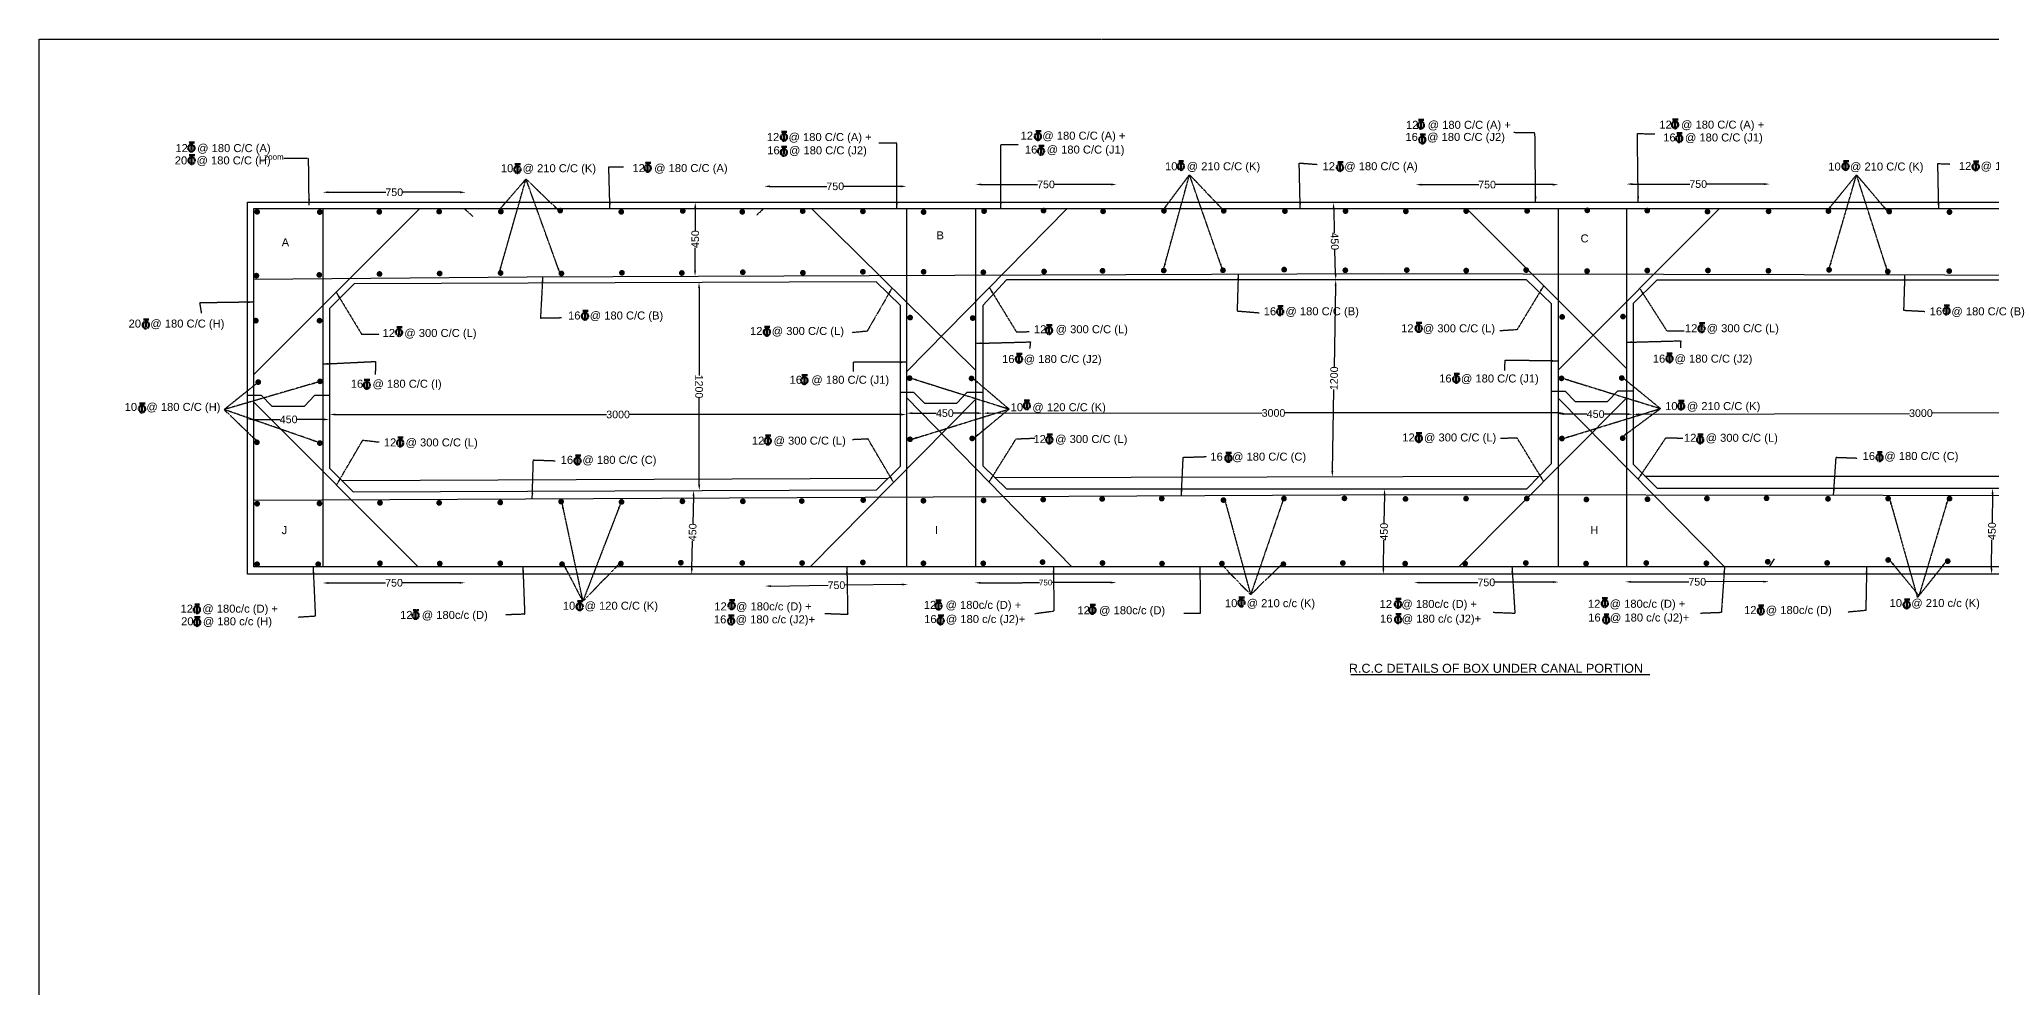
# Model space of a CAD drawing. Header units: millimetres. Extents: x -494 to 19383, y 2602 to 13183.
# Drawn here: x -494 to 9756, y 8204 to 13183 of the extents above; entities that cross this region are included whole.
import ezdxf

# ---------------------------------------------------------------- set-up
doc = ezdxf.new("R2010")
doc.units = ezdxf.units.MM
doc.header["$MEASUREMENT"] = 0
doc.linetypes.add('PHANTOM', pattern=[2.5, 1.25, -0.25, 0.25, -0.25, 0.25, -0.25])
for name, color, linetype in [('DIM', 7, 'Continuous'), ('DWG', 7, 'Continuous'), ('TXT', 7, 'Continuous'), ('TXT @ 1', 7, 'Continuous')]:
    doc.layers.add(name, color=color, linetype=linetype)
doc.styles.add('Notes', font='arial.ttf', dxfattribs={"height": 0.1})
doc.styles.get("Standard").update_dxf_attribs({"font": 'arial.ttf'})
doc.dimstyles.new('Civil', dxfattribs={"dimtxt": 40, "dimasz": 30, "dimexe": 0.1, "dimexo": 0.0625, "dimgap": 0.09, "dimtad": 0, "dimdec": 0, "dimzin": 12, "dimdsep": 46, "dimtxsty": 'Standard', "dimcen": 0.1, "dimse1": 1, "dimse2": 1, "dimadec": 0, "dimazin": 2, "dimtfac": 1, "dimtdec": 0, "dimtofl": 0, "dimtmove": 0, "dimatfit": 3, "dimfxl": 1, "dimfrac": 1, "dimtolj": 1, "dimtzin": 0, "dimarcsym": 0})
doc.dimstyles.get("Standard").update_dxf_attribs({"dimtxt": 30, "dimasz": 30, "dimexe": 0.18, "dimexo": 0.0625, "dimgap": 0.09, "dimtad": 0, "dimdec": 0, "dimzin": 0, "dimdsep": 46, "dimtxsty": 'Standard', "dimcen": 0.09, "dimse1": 1, "dimse2": 1, "dimadec": 0, "dimazin": 0, "dimtfac": 1, "dimtdec": 0, "dimtofl": 0, "dimtmove": 0, "dimatfit": 3, "dimfxl": 1, "dimtolj": 1, "dimtzin": 0, "dimarcsym": 0})

# ---------------------------------------------------------------- blocks, each defined once
blk = doc.blocks.new('*D4')
at = {"layer": 'Defpoints', "color": 0, "transparency": 16777216}
for p in [(994, 12383), (1746, 12383), (1746, 12379)]:
    blk.add_point(p, dxfattribs=at)
at = {"layer": 'DIM', "color": 0, "lineweight": -2, "transparency": 16777216}
for p, q in [((1024, 12379), (1326, 12379)), ((1716, 12379), (1414, 12379))]:
    blk.add_line(p, q, dxfattribs=at)
at = {"layer": 'DIM', "color": 0, "transparency": 16777216}
for points in [[(1024, 12384), (1024, 12374), (994, 12379)], [(1716, 12384), (1716, 12374), (1746, 12379)]]:
    blk.add_solid(points, dxfattribs=at)
at = {"layer": 'DIM', "color": 0, "transparency": 16777216, "insert": (1370, 12379), "char_height": 40, "attachment_point": 5}
blk.add_mtext('\\A1;750', dxfattribs=at)
blk = doc.blocks.new('*D5')
at = {"layer": 'Defpoints', "color": 0, "transparency": 16777216}
for p in [(3312, 12409), (4059, 12410), (4059, 12409)]:
    blk.add_point(p, dxfattribs=at)
at = {"layer": 'DIM', "color": 0, "lineweight": -2, "transparency": 16777216}
for p, q in [((3342, 12410), (3641, 12410)), ((4029, 12410), (3729, 12410))]:
    blk.add_line(p, q, dxfattribs=at)
at = {"layer": 'DIM', "color": 0, "transparency": 16777216}
for points in [[(3342, 12415), (3342, 12405), (3312, 12410)], [(4029, 12415), (4029, 12405), (4059, 12410)]]:
    blk.add_solid(points, dxfattribs=at)
at = {"layer": 'DIM', "color": 0, "transparency": 16777216, "insert": (3685, 12410), "char_height": 40, "attachment_point": 5}
blk.add_mtext('\\A1;750', dxfattribs=at)
blk = doc.blocks.new('*D6')
at = {"layer": 'Defpoints', "color": 0, "transparency": 16777216}
for p in [(4421, 12417), (5162, 12420), (5162, 12417)]:
    blk.add_point(p, dxfattribs=at)
at = {"layer": 'DIM', "color": 0, "lineweight": -2, "transparency": 16777216}
for p, q in [((4451, 12420), (4747, 12420)), ((5132, 12420), (4835, 12420))]:
    blk.add_line(p, q, dxfattribs=at)
at = {"layer": 'DIM', "color": 0, "transparency": 16777216}
for points in [[(4451, 12425), (4451, 12415), (4421, 12420)], [(5132, 12425), (5132, 12415), (5162, 12420)]]:
    blk.add_solid(points, dxfattribs=at)
at = {"layer": 'DIM', "color": 0, "transparency": 16777216, "insert": (4791, 12420), "char_height": 40, "attachment_point": 5}
blk.add_mtext('\\A1;750', dxfattribs=at)
blk = doc.blocks.new('*D7')
at = {"layer": 'Defpoints', "color": 0, "transparency": 16777216}
for p in [(6731, 12424), (7481, 12424), (7481, 12419)]:
    blk.add_point(p, dxfattribs=at)
at = {"layer": 'DIM', "color": 0, "lineweight": -2, "transparency": 16777216}
for p, q in [((6761, 12419), (7062, 12419)), ((7451, 12419), (7150, 12419))]:
    blk.add_line(p, q, dxfattribs=at)
at = {"layer": 'DIM', "color": 0, "transparency": 16777216}
for points in [[(6761, 12424), (6761, 12414), (6731, 12419)], [(7451, 12424), (7451, 12414), (7481, 12419)]]:
    blk.add_solid(points, dxfattribs=at)
at = {"layer": 'DIM', "color": 0, "transparency": 16777216, "insert": (7106, 12419), "char_height": 40, "attachment_point": 5}
blk.add_mtext('\\A1;750', dxfattribs=at)
blk = doc.blocks.new('*D8')
at = {"layer": 'Defpoints', "color": 0, "transparency": 16777216}
for p in [(7838, 12415), (8590, 12422), (8590, 12415)]:
    blk.add_point(p, dxfattribs=at)
at = {"layer": 'DIM', "color": 0, "lineweight": -2, "transparency": 16777216}
for p, q in [((7868, 12422), (8170, 12422)), ((8560, 12422), (8258, 12422))]:
    blk.add_line(p, q, dxfattribs=at)
at = {"layer": 'DIM', "color": 0, "transparency": 16777216}
for points in [[(7868, 12427), (7868, 12417), (7838, 12422)], [(8560, 12427), (8560, 12417), (8590, 12422)]]:
    blk.add_solid(points, dxfattribs=at)
at = {"layer": 'DIM', "color": 0, "transparency": 16777216, "insert": (8214, 12422), "char_height": 40, "attachment_point": 5}
blk.add_mtext('\\A1;750', dxfattribs=at)
blk = doc.blocks.new('*D19')
at = {"layer": 'Defpoints', "color": 0, "transparency": 16777216}
for p in [(9759, 10826), (9779, 10826), (9774, 10375)]:
    blk.add_point(p, dxfattribs=at)
at = {"layer": 'DIM', "color": 0, "lineweight": -2, "transparency": 16777216}
for p, q in [((9759, 10796), (9757, 10646)), ((9754, 10405), (9756, 10556))]:
    blk.add_line(p, q, dxfattribs=at)
at = {"layer": 'DIM', "color": 0, "transparency": 16777216}
for points in [[(9754, 10796), (9764, 10796), (9759, 10826)], [(9749, 10405), (9759, 10405), (9754, 10375)]]:
    blk.add_solid(points, dxfattribs=at)
at = {"layer": 'DIM', "color": 0, "transparency": 16777216, "insert": (9756, 10601), "char_height": 40, "attachment_point": 5, "rotation": 89.364}
blk.add_mtext('\\A1;450', dxfattribs=at)
blk = doc.blocks.new('*D20')
at = {"layer": 'Defpoints', "color": 0, "transparency": 16777216}
for p in [(2936, 12327), (2935, 11938), (2949, 11938)]:
    blk.add_point(p, dxfattribs=at)
at = {"layer": 'DIM', "color": 0, "lineweight": -2, "transparency": 16777216}
for p, q in [((2950, 12297), (2950, 12178)), ((2949, 11968), (2949, 12088))]:
    blk.add_line(p, q, dxfattribs=at)
at = {"layer": 'DIM', "color": 0, "transparency": 16777216}
for points in [[(2945, 12297), (2955, 12297), (2950, 12327)], [(2944, 11968), (2954, 11968), (2949, 11938)]]:
    blk.add_solid(points, dxfattribs=at)
at = {"layer": 'DIM', "color": 0, "transparency": 16777216, "insert": (2950, 12133), "char_height": 40, "attachment_point": 5, "rotation": 89.8154}
blk.add_mtext('\\A1;450', dxfattribs=at)
blk = doc.blocks.new('*D21')
at = {"layer": 'Defpoints', "color": 0, "transparency": 16777216}
for p in [(6329, 12327), (6312, 11919), (6342, 11920)]:
    blk.add_point(p, dxfattribs=at)
at = {"layer": 'DIM', "color": 0, "lineweight": -2, "transparency": 16777216}
for p, q in [((6301, 12296), (6304, 12167)), ((6311, 11949), (6307, 12077))]:
    blk.add_line(p, q, dxfattribs=at)
at = {"layer": 'DIM', "color": 0, "transparency": 16777216}
for points in [[(6305, 12296), (6296, 12296), (6300, 12326)], [(6316, 11949), (6306, 11949), (6312, 11919)]]:
    blk.add_solid(points, dxfattribs=at)
at = {"layer": 'DIM', "color": 0, "transparency": 16777216, "insert": (6306, 12122), "char_height": 40, "attachment_point": 5, "rotation": 271.7422}
blk.add_mtext('\\A1;450', dxfattribs=at)
blk = doc.blocks.new('*D23')
at = {"layer": 'Defpoints', "color": 0, "transparency": 16777216}
for p in [(7872, 11209), (10894, 11225), (10894, 11220)]:
    blk.add_point(p, dxfattribs=at)
at = {"layer": 'DIM', "color": 0, "lineweight": -2, "transparency": 16777216}
for p, q in [((7902, 11214), (9323, 11219)), ((10864, 11225), (9443, 11220))]:
    blk.add_line(p, q, dxfattribs=at)
at = {"layer": 'DIM', "color": 0, "transparency": 16777216}
for points in [[(7902, 11219), (7902, 11209), (7872, 11214)], [(10864, 11230), (10864, 11220), (10894, 11225)]]:
    blk.add_solid(points, dxfattribs=at)
at = {"layer": 'DIM', "color": 0, "transparency": 16777216, "insert": (9383, 11220), "char_height": 40, "attachment_point": 5, "rotation": 0.1953}
blk.add_mtext('\\A1;3000', dxfattribs=at)
blk = doc.blocks.new('*D24')
at = {"layer": 'Defpoints', "color": 0, "transparency": 16777216}
for p in [(7479, 11216), (7872, 11214), (7872, 11214)]:
    blk.add_point(p, dxfattribs=at)
at = {"layer": 'DIM', "color": 0, "lineweight": -2, "transparency": 16777216}
for p, q in [((7509, 11216), (7631, 11216)), ((7842, 11215), (7721, 11215))]:
    blk.add_line(p, q, dxfattribs=at)
at = {"layer": 'DIM', "color": 0, "transparency": 16777216}
for points in [[(7509, 11221), (7509, 11211), (7479, 11216)], [(7842, 11220), (7842, 11210), (7872, 11214)]]:
    blk.add_solid(points, dxfattribs=at)
at = {"layer": 'DIM', "color": 0, "transparency": 16777216, "insert": (7676, 11215), "char_height": 40, "attachment_point": 5, "rotation": 359.6973}
blk.add_mtext('\\A1;450', dxfattribs=at)
blk = doc.blocks.new('*D25')
at = {"layer": 'Defpoints', "color": 0, "transparency": 16777216}
for p in [(4460, 11220), (7509, 11221), (7509, 11221)]:
    blk.add_point(p, dxfattribs=at)
at = {"layer": 'DIM', "color": 0, "lineweight": -2, "transparency": 16777216}
for p, q in [((4490, 11220), (5925, 11221)), ((7479, 11221), (6044, 11221))]:
    blk.add_line(p, q, dxfattribs=at)
at = {"layer": 'DIM', "color": 0, "transparency": 16777216}
for points in [[(4490, 11225), (4490, 11215), (4460, 11220)], [(7479, 11226), (7479, 11216), (7509, 11221)]]:
    blk.add_solid(points, dxfattribs=at)
at = {"layer": 'DIM', "color": 0, "transparency": 16777216, "insert": (5985, 11221), "char_height": 40, "attachment_point": 5, "rotation": 0.02}
blk.add_mtext('\\A1;3000', dxfattribs=at)
blk = doc.blocks.new('*D26')
at = {"layer": 'Defpoints', "color": 0, "transparency": 16777216}
for p in [(4059, 11213), (4460, 11220), (4460, 11213)]:
    blk.add_point(p, dxfattribs=at)
at = {"layer": 'DIM', "color": 0, "lineweight": -2, "transparency": 16777216}
for p, q in [((4089, 11220), (4215, 11220)), ((4430, 11220), (4305, 11220))]:
    blk.add_line(p, q, dxfattribs=at)
at = {"layer": 'DIM', "color": 0, "transparency": 16777216}
for points in [[(4089, 11225), (4089, 11215), (4059, 11220)], [(4430, 11225), (4430, 11215), (4460, 11220)]]:
    blk.add_solid(points, dxfattribs=at)
at = {"layer": 'DIM', "color": 0, "transparency": 16777216, "insert": (4260, 11220), "char_height": 40, "attachment_point": 5}
blk.add_mtext('\\A1;450', dxfattribs=at)
blk = doc.blocks.new('*D27')
at = {"layer": 'Defpoints', "color": 0, "transparency": 16777216}
for p in [(1031, 11188), (4059, 11213), (4059, 11188)]:
    blk.add_point(p, dxfattribs=at)
at = {"layer": 'DIM', "color": 0, "lineweight": -2, "transparency": 16777216}
for p, q in [((1061, 11213), (2485, 11213)), ((4029, 11213), (2605, 11213))]:
    blk.add_line(p, q, dxfattribs=at)
at = {"layer": 'DIM', "color": 0, "transparency": 16777216}
for points in [[(1061, 11218), (1061, 11208), (1031, 11213)], [(4029, 11218), (4029, 11208), (4059, 11213)]]:
    blk.add_solid(points, dxfattribs=at)
at = {"layer": 'DIM', "color": 0, "transparency": 16777216, "insert": (2545, 11213), "char_height": 40, "attachment_point": 5}
blk.add_mtext('\\A1;3000', dxfattribs=at)
blk = doc.blocks.new('*D28')
at = {"layer": 'Defpoints', "color": 0, "transparency": 16777216}
for p in [(601, 11212), (1031, 11213), (1031, 11187)]:
    blk.add_point(p, dxfattribs=at)
at = {"layer": 'DIM', "color": 0, "lineweight": -2, "transparency": 16777216}
for p, q in [((631, 11187), (771, 11187)), ((1001, 11187), (861, 11187))]:
    blk.add_line(p, q, dxfattribs=at)
at = {"layer": 'DIM', "color": 0, "transparency": 16777216}
for points in [[(631, 11192), (631, 11182), (601, 11187)], [(1001, 11192), (1001, 11182), (1031, 11187)]]:
    blk.add_solid(points, dxfattribs=at)
at = {"layer": 'DIM', "color": 0, "transparency": 16777216, "insert": (816, 11187), "char_height": 40, "attachment_point": 5, "rotation": 0.101}
blk.add_mtext('\\A1;450', dxfattribs=at)
blk = doc.blocks.new('*D29')
at = {"layer": 'Defpoints', "color": 0, "transparency": 16777216}
for p in [(2941, 10815), (2954, 10815), (2944, 10375)]:
    blk.add_point(p, dxfattribs=at)
at = {"layer": 'DIM', "color": 0, "lineweight": -2, "transparency": 16777216}
for p, q in [((2941, 10785), (2937, 10640)), ((2932, 10405), (2935, 10550))]:
    blk.add_line(p, q, dxfattribs=at)
at = {"layer": 'DIM', "color": 0, "transparency": 16777216}
for points in [[(2936, 10785), (2946, 10785), (2941, 10815)], [(2927, 10405), (2937, 10405), (2931, 10375)]]:
    blk.add_solid(points, dxfattribs=at)
at = {"layer": 'DIM', "color": 0, "transparency": 16777216, "insert": (2936, 10595), "char_height": 40, "attachment_point": 5, "rotation": 88.7377}
blk.add_mtext('\\A1;450', dxfattribs=at)
blk = doc.blocks.new('*D30')
at = {"layer": 'Defpoints', "color": 0, "transparency": 16777216}
for p in [(2941, 11906), (2970, 11906), (2941, 10815)]:
    blk.add_point(p, dxfattribs=at)
at = {"layer": 'DIM', "color": 0, "lineweight": -2, "transparency": 16777216}
for p, q in [((2970, 11876), (2970, 11418)), ((2971, 10845), (2970, 11302))]:
    blk.add_line(p, q, dxfattribs=at)
at = {"layer": 'DIM', "color": 0, "transparency": 16777216}
for points in [[(2975, 11876), (2965, 11876), (2970, 11906)], [(2976, 10845), (2966, 10845), (2971, 10815)]]:
    blk.add_solid(points, dxfattribs=at)
at = {"layer": 'DIM', "color": 0, "transparency": 16777216, "insert": (2970, 11360), "char_height": 40, "attachment_point": 5, "rotation": 270.0279}
blk.add_mtext('\\A1;1200', dxfattribs=at)
blk = doc.blocks.new('*D31')
at = {"layer": 'Defpoints', "color": 0, "transparency": 16777216}
for p in [(6312, 11919), (6312, 11919), (6294, 10886)]:
    blk.add_point(p, dxfattribs=at)
at = {"layer": 'DIM', "color": 0, "lineweight": -2, "transparency": 16777216}
for p, q in [((6311, 11889), (6304, 11460)), ((6294, 10916), (6302, 11345))]:
    blk.add_line(p, q, dxfattribs=at)
at = {"layer": 'DIM', "color": 0, "transparency": 16777216}
for points in [[(6306, 11889), (6316, 11889), (6312, 11919)], [(6289, 10916), (6299, 10916), (6294, 10886)]]:
    blk.add_solid(points, dxfattribs=at)
at = {"layer": 'DIM', "color": 0, "transparency": 16777216, "insert": (6303, 11403), "char_height": 40, "attachment_point": 5, "rotation": 88.9764}
blk.add_mtext('\\A1;1200', dxfattribs=at)
blk = doc.blocks.new('*D32')
at = {"layer": 'Defpoints', "color": 0, "transparency": 16777216}
for p in [(6535, 10823), (6568, 10822), (6528, 10375)]:
    blk.add_point(p, dxfattribs=at)
at = {"layer": 'DIM', "color": 0, "lineweight": -2, "transparency": 16777216}
for p, q in [((6568, 10792), (6565, 10643)), ((6562, 10404), (6564, 10553))]:
    blk.add_line(p, q, dxfattribs=at)
at = {"layer": 'DIM', "color": 0, "transparency": 16777216}
for points in [[(6563, 10792), (6573, 10792), (6568, 10822)], [(6557, 10404), (6567, 10404), (6561, 10374)]]:
    blk.add_solid(points, dxfattribs=at)
at = {"layer": 'DIM', "color": 0, "transparency": 16777216, "insert": (6565, 10598), "char_height": 40, "attachment_point": 5, "rotation": 89.0924}
blk.add_mtext('\\A1;450', dxfattribs=at)
blk = doc.blocks.new('*D36')
at = {"layer": 'Defpoints', "color": 0, "transparency": 16777216}
for p in [(7832, 10325), (8586, 10336), (8586, 10327)]:
    blk.add_point(p, dxfattribs=at)
at = {"layer": 'DIM', "color": 0, "lineweight": -2, "transparency": 16777216}
for p, q in [((7862, 10335), (8165, 10335)), ((8556, 10336), (8253, 10335))]:
    blk.add_line(p, q, dxfattribs=at)
at = {"layer": 'DIM', "color": 0, "transparency": 16777216}
for points in [[(7862, 10340), (7862, 10330), (7832, 10335)], [(8556, 10341), (8556, 10331), (8586, 10336)]]:
    blk.add_solid(points, dxfattribs=at)
at = {"layer": 'DIM', "color": 0, "transparency": 16777216, "insert": (8209, 10335), "char_height": 40, "attachment_point": 5, "rotation": 0.0879}
blk.add_mtext('\\A1;750', dxfattribs=at)
blk = doc.blocks.new('*D37')
at = {"layer": 'Defpoints', "color": 0, "transparency": 16777216}
for p in [(6723, 10326), (7482, 10334), (7482, 10328)]:
    blk.add_point(p, dxfattribs=at)
at = {"layer": 'DIM', "color": 0, "lineweight": -2, "transparency": 16777216}
for p, q in [((6753, 10331), (7058, 10332)), ((7452, 10334), (7146, 10333))]:
    blk.add_line(p, q, dxfattribs=at)
at = {"layer": 'DIM', "color": 0, "transparency": 16777216}
for points in [[(6753, 10336), (6753, 10326), (6723, 10331)], [(7452, 10339), (7452, 10329), (7482, 10334)]]:
    blk.add_solid(points, dxfattribs=at)
at = {"layer": 'DIM', "color": 0, "transparency": 16777216, "insert": (7102, 10332), "char_height": 40, "attachment_point": 5, "rotation": 0.1739}
blk.add_mtext('\\A1;750', dxfattribs=at)
blk = doc.blocks.new('*D38')
at = {"layer": 'Defpoints', "color": 0, "transparency": 16777216}
for p in [(3316, 10309), (4065, 10321), (4065, 10318)]:
    blk.add_point(p, dxfattribs=at)
at = {"layer": 'DIM', "color": 0, "lineweight": -2, "transparency": 16777216}
for p, q in [((3346, 10313), (3647, 10317)), ((4035, 10321), (3735, 10318))]:
    blk.add_line(p, q, dxfattribs=at)
at = {"layer": 'DIM', "color": 0, "transparency": 16777216}
for points in [[(3346, 10318), (3346, 10308), (3316, 10313)], [(4035, 10326), (4036, 10316), (4065, 10321)]]:
    blk.add_solid(points, dxfattribs=at)
at = {"layer": 'DIM', "color": 0, "transparency": 16777216, "insert": (3691, 10317), "char_height": 40, "attachment_point": 5, "rotation": 0.6269}
blk.add_mtext('\\A1;750', dxfattribs=at)
blk = doc.blocks.new('*D39')
at = {"layer": 'Defpoints', "color": 0, "transparency": 16777216}
for p in [(995, 10326), (1743, 10330), (1743, 10327)]:
    blk.add_point(p, dxfattribs=at)
at = {"layer": 'DIM', "color": 0, "lineweight": -2, "transparency": 16777216}
for p, q in [((1025, 10329), (1325, 10330)), ((1713, 10330), (1413, 10330))]:
    blk.add_line(p, q, dxfattribs=at)
at = {"layer": 'DIM', "color": 0, "transparency": 16777216}
for points in [[(1025, 10334), (1025, 10324), (995, 10329)], [(1713, 10335), (1713, 10325), (1743, 10330)]]:
    blk.add_solid(points, dxfattribs=at)
at = {"layer": 'DIM', "color": 0, "transparency": 16777216, "insert": (1369, 10330), "char_height": 40, "attachment_point": 5, "rotation": 0.0897}
blk.add_mtext('\\A1;750', dxfattribs=at)
blk = doc.blocks.new('*D96')
at = {"layer": 'Defpoints', "color": 0, "linetype": 'PHANTOM', "transparency": 16777216}
for p in [(4418, 10323), (5161, 10332), (5161, 10325)]:
    blk.add_point(p, dxfattribs=at)
at = {"layer": 'TXT', "color": 0, "linetype": 'PHANTOM', "lineweight": -2, "transparency": 16777216}
for p, q in [((4448, 10330), (4756, 10331)), ((5131, 10331), (4822, 10331))]:
    blk.add_line(p, q, dxfattribs=at)
at = {"layer": 'TXT', "color": 0, "linetype": 'PHANTOM', "transparency": 16777216}
for points in [[(4448, 10335), (4448, 10325), (4418, 10330)], [(5131, 10336), (5131, 10326), (5161, 10332)]]:
    blk.add_solid(points, dxfattribs=at)
at = {"layer": 'TXT', "color": 0, "linetype": 'PHANTOM', "transparency": 16777216, "insert": (4789, 10331), "char_height": 30, "attachment_point": 5, "rotation": 0.1058}
blk.add_mtext('\\A1;750', dxfattribs=at)

msp = doc.modelspace()

# ---------------------------------------------------------------- linework, layer by layer
at = {"layer": 'DIM'}
msp.add_lwpolyline([(8588.4, 10413.3), (8615, 10456.2)], dxfattribs=at)
at = {"layer": 'DWG'}
for points in [[(600.8, 12327), (14706.5, 12327), (14706.5, 10374.7), (600.8, 10374.7)], [(633.3, 12293.9), (14672.2, 12293.9), (14672.2, 10413.3), (633.3, 10413.3)]]:
    msp.add_lwpolyline(points, close=True, dxfattribs=at)
for points in [[(1504.4, 12293.9), (633.3, 11423.5)], [(995, 12293.9), (995, 10413.3)], [(3560.4, 12293.9), (4421, 11445.2)], [(4059.1, 12293.9), (4059.1, 10413.3)], [(4059.1, 11436.7), (4902.4, 12293.9)], [(4421, 12293.9), (4421, 10413.3)], [(6997.6, 12293.9), (7837.4, 11454.6)], [(7479, 12293.9), (7479, 10413.3)], [(7479, 11446.5), (8325.2, 12293.9)], [(7837.4, 12293.9), (7837.4, 10413.3)], [(633.3, 11923.5), (2067.7, 11934.9), (6556.7, 11952.9), (14672.2, 11933.3)], [(1159.5, 11897.8), (1030.7, 11769.1), (1030.7, 10931.4), (1155.4, 10806.9), (3901.8, 10818.6), (4027.6, 10942.5), (4027.6, 11784.2), (3900.1, 11909.8), (1159.5, 11897.8)], [(4460.1, 11785.8), (4460.1, 10944.5), (4584.4, 10822.8), (7315.5, 10822.8), (7444, 10955.2), (7444, 11794.1), (7312.9, 11919.7), (4584.3, 11919.7), (4460.1, 11785.8)], [(7872.3, 11796.1), (7872.3, 10953), (7998, 10826), (10733.4, 10826), (10863.7, 10951), (10863.7, 11790.4), (10734.9, 11918.1), (7996.8, 11918.1), (7872.3, 11796.1)], [(600.8, 11313.9), (671.4, 11313.9), (727.3, 11256.5), (899.1, 11256.5), (954.2, 11313.9), (1030.7, 11313.9)], [(633.3, 11277.9), (1496.2, 10413.3)], [(4421, 11291.5), (3552.9, 10413.3)], [(4027.6, 11329.4), (4095.1, 11329.4), (4152.6, 11272), (4323.2, 11272), (4376.4, 11331.1), (4460.1, 11331.1)], [(4059.1, 11301.5), (4927.3, 10413.3)], [(7837.4, 11298.7), (6958.5, 10413.3)], [(7444, 11334.7), (7516.1, 11334.7), (7568.7, 11281.4), (7738.7, 11281.4), (7792.1, 11337.2), (7872.3, 11337.2)], [(7479, 11298.7), (8352.3, 10413.3)], [(1096.1, 10866.1), (3963.4, 10879.3)], [(4524.2, 10881.8), (7380, 10889.2)], [(7934.4, 10890.3), (10799.2, 10889.2)], [(633.3, 10763.2), (6694.1, 10793.2), (12920.3, 10784.2), (14672.2, 10773.3)]]:
    msp.add_lwpolyline(points, dxfattribs=at)
at = {"layer": 'DWG', "const_width": 15}
for points in [[(643.1, 12276.5, 1), (658.1, 12276.5, 1)], [(971.9, 12275.2, 1), (986.9, 12275.2, 1)], [(1284.2, 12276.5, 1), (1299.2, 12276.5, 1)], [(1598.4, 12277.7, 1), (1613.4, 12277.7, 1)], [(1922.3, 12277.7, 1), (1937.3, 12277.7, 1)], [(2234, 12282.9, 1), (2249, 12282.9, 1)], [(2554, 12276.5, 1), (2569, 12276.5, 1)], [(2877.1, 12281.6, 1), (2892.1, 12281.6, 1)], [(3189.4, 12276.4, 1), (3204.4, 12276.4, 1)], [(3506.4, 12280.3, 1), (3521.4, 12280.3, 1)], [(3822.5, 12279, 1), (3837.5, 12279, 1)], [(4141.2, 12275.2, 1), (4156.2, 12275.2, 1)], [(4458.4, 12280.2, 1), (4473.4, 12280.2, 1)], [(4770.7, 12282.8, 1), (4785.7, 12282.8, 1)], [(5083, 12279, 1), (5098, 12279, 1)], [(5402.6, 12281.6, 1), (5417.6, 12281.6, 1)], [(5716.2, 12281.6, 1), (5731.2, 12281.6, 1)], [(6037.5, 12280.3, 1), (6052.5, 12280.3, 1)], [(6355.7, 12280.3, 1), (6370.7, 12280.3, 1)], [(6671.9, 12279, 1), (6686.9, 12279, 1)], [(6988.9, 12280.3, 1), (7003.9, 12280.3, 1)], [(7308.9, 12281.6, 1), (7323.9, 12281.6, 1)], [(7624.5, 12284.2, 1), (7639.5, 12284.2, 1)], [(7939.3, 12282.9, 1), (7954.3, 12282.9, 1)], [(8255.5, 12277.8, 1), (8270.5, 12277.8, 1)], [(8576.3, 12279.1, 1), (8591.3, 12279.1, 1)], [(8889.9, 12280.4, 1), (8904.9, 12280.4, 1)], [(9209.4, 12277.8, 1), (9224.4, 12277.8, 1)], [(9525.5, 12275.2, 1), (9540.5, 12275.2, 1)], [(639.1, 11941.5, 1), (654.1, 11941.5, 1)], [(969.3, 11945.3, 1), (984.3, 11945.3, 1)], [(1285.5, 11950.4, 1), (1300.5, 11950.4, 1)], [(1601, 11953, 1), (1616, 11953, 1)], [(1921, 11955.5, 1), (1936, 11955.5, 1)], [(2240.4, 11953, 1), (2255.4, 11953, 1)], [(2557.8, 11956.8, 1), (2572.8, 11956.8, 1)], [(2872, 11955.5, 1), (2887, 11955.5, 1)], [(3192, 11959.4, 1), (3207, 11959.4, 1)], [(3507.6, 11956.8, 1), (3522.6, 11956.8, 1)], [(3822.5, 11961.9, 1), (3837.5, 11961.9, 1)], [(4141.2, 11961.9, 1), (4156.2, 11961.9, 1)], [(4454.6, 11959.3, 1), (4469.6, 11959.3, 1)], [(4773.3, 11963.2, 1), (4788.3, 11963.2, 1)], [(5080.5, 11967, 1), (5095.5, 11967, 1)], [(5401.3, 11968.3, 1), (5416.3, 11968.3, 1)], [(5712.4, 11969.6, 1), (5727.4, 11969.6, 1)], [(6033.6, 11973.4, 1), (6048.6, 11973.4, 1)], [(6354.5, 11969.6, 1), (6369.5, 11969.6, 1)], [(6677, 11970.9, 1), (6692, 11970.9, 1)], [(6988.9, 11968.4, 1), (7003.9, 11968.4, 1)], [(7303.8, 11970.9, 1), (7318.8, 11970.9, 1)], [(7623.2, 11965.8, 1), (7638.2, 11965.8, 1)], [(7939.3, 11968.4, 1), (7954.3, 11968.4, 1)], [(8258, 11968.4, 1), (8273, 11968.4, 1)], [(8575, 11967.1, 1), (8590, 11967.1, 1)], [(8893.7, 11972.2, 1), (8908.7, 11972.2, 1)], [(9201.7, 11963.3, 1), (9216.7, 11963.3, 1)], [(9524.2, 11965.8, 1), (9539.2, 11965.8, 1)], [(636.4, 11705.4, 1), (651.4, 11705.4, 1)], [(970.7, 11705.4, 1), (985.7, 11705.4, 1)], [(4070.3, 11721.5, 1), (4085.3, 11721.5, 1)], [(4398.9, 11719.1, 1), (4413.9, 11719.1, 1)], [(7492.7, 11725, 1), (7507.7, 11725, 1)], [(7812, 11726.6, 1), (7827, 11726.6, 1)], [(648.9, 11383, 1), (663.9, 11383, 1)], [(973.4, 11387.1, 1), (988.4, 11387.1, 1)], [(4067.6, 11403.6, 1), (4082.6, 11403.6, 1)], [(4392.8, 11402.5, 1), (4407.8, 11402.5, 1)], [(7489.4, 11402.7, 1), (7504.4, 11402.7, 1)], [(7805.3, 11404.4, 1), (7820.3, 11404.4, 1)], [(642, 11067.1, 1), (657, 11067.1, 1)], [(972, 11063, 1), (987, 11063, 1)], [(4069.9, 11082.9, 1), (4084.9, 11082.9, 1)], [(4396.3, 11087.6, 1), (4411.3, 11087.6, 1)], [(7491, 11087.1, 1), (7506, 11087.1, 1)], [(7810.3, 11088.8, 1), (7825.3, 11088.8, 1)], [(1287.8, 10749.6, 1), (1302.8, 10749.6, 1)], [(1598.4, 10749.6, 1), (1613.4, 10749.6, 1)], [(1919.2, 10751.2, 1), (1934.2, 10751.2, 1)], [(2238.4, 10755.9, 1), (2253.4, 10755.9, 1)], [(2555.6, 10754.4, 1), (2570.6, 10754.4, 1)], [(2874.9, 10757.5, 1), (2889.9, 10757.5, 1)], [(3192.5, 10757.5, 1), (3207.5, 10757.5, 1)], [(3501.5, 10759.1, 1), (3516.5, 10759.1, 1)], [(3824, 10763.8, 1), (3839, 10763.8, 1)], [(4140, 10760.6, 1), (4155, 10760.6, 1)], [(4455.7, 10762.2, 1), (4470.7, 10762.2, 1)], [(4768.7, 10766.9, 1), (4783.7, 10766.9, 1)], [(5078.4, 10770.1, 1), (5093.4, 10770.1, 1)], [(5390.8, 10771.7, 1), (5405.8, 10771.7, 1)], [(5714.8, 10763.8, 1), (5729.8, 10763.8, 1)], [(6032.5, 10771.7, 1), (6047.5, 10771.7, 1)], [(6349.5, 10773.2, 1), (6364.5, 10773.2, 1)], [(6670.3, 10770.1, 1), (6685.3, 10770.1, 1)], [(6988, 10771.6, 1), (7003, 10771.6, 1)], [(7306.7, 10771.7, 1), (7321.7, 10771.7, 1)], [(7619.6, 10766.9, 1), (7634.6, 10766.9, 1)], [(7940.4, 10768.5, 1), (7955.4, 10768.5, 1)], [(8252.6, 10771.8, 1), (8267.6, 10771.8, 1)], [(8565.5, 10773.4, 1), (8580.5, 10773.4, 1)], [(8887.9, 10770.3, 1), (8902.9, 10770.3, 1)], [(9203.4, 10771.8, 1), (9218.4, 10771.8, 1)], [(9525.8, 10771.8, 1), (9540.8, 10771.8, 1)], [(642.9, 10744.9, 1), (657.9, 10744.9, 1)], [(970.1, 10746.4, 1), (985.1, 10746.4, 1)], [(8571.9, 10440.3, 1), (8586.9, 10440.3, 1)], [(9203.4, 10449.7, 1), (9218.4, 10449.7, 1)], [(9516.3, 10443.4, 1), (9531.3, 10443.4, 1)], [(642.9, 10427.5, 1), (657.9, 10427.5, 1)], [(963.8, 10427.5, 1), (978.8, 10427.5, 1)], [(1287.8, 10432.3, 1), (1302.8, 10432.3, 1)], [(1601.5, 10430.7, 1), (1616.5, 10430.7, 1)], [(1919.2, 10432.3, 1), (1934.2, 10432.3, 1)], [(2243.2, 10427.6, 1), (2258.2, 10427.6, 1)], [(2552.4, 10430.7, 1), (2567.4, 10430.7, 1)], [(2867, 10435.5, 1), (2882, 10435.5, 1)], [(3189.4, 10433.9, 1), (3204.4, 10433.9, 1)], [(3503.1, 10433.8, 1), (3518.1, 10433.8, 1)], [(3822.4, 10437, 1), (3837.4, 10437, 1)], [(4140, 10432.3, 1), (4155, 10432.3, 1)], [(4454.2, 10432.2, 1), (4469.2, 10432.2, 1)], [(4765.5, 10438.6, 1), (4780.5, 10438.6, 1)], [(5080, 10433.8, 1), (5095, 10433.8, 1)], [(5392.4, 10430.7, 1), (5407.4, 10430.7, 1)], [(5706.9, 10430.7, 1), (5721.9, 10430.7, 1)], [(6029.3, 10427.5, 1), (6044.3, 10427.5, 1)], [(6341.6, 10433.8, 1), (6356.6, 10433.8, 1)], [(6668.7, 10430.6, 1), (6683.7, 10430.6, 1)], [(6983.2, 10430.6, 1), (6998.2, 10430.6, 1)], [(7301.9, 10433.8, 1), (7316.9, 10433.8, 1)], [(7618, 10430.7, 1), (7633, 10430.7, 1)], [(7934.1, 10433.8, 1), (7949.1, 10433.8, 1)], [(8249.4, 10432.4, 1), (8264.4, 10432.4, 1)], [(8883.2, 10434, 1), (8898.2, 10434, 1)]]:
    msp.add_lwpolyline(points, format="xyb", close=True, dxfattribs=at)
at = {"layer": 'TXT', "linetype": 'PHANTOM'}
for p, q in [((5729.8, 10763.8), (5864.9, 10267.7)), ((6035.8, 10765.5), (5864.9, 10267.7)), ((5598.7, 10413.3), (5600.8, 10169.6)), ((5706.9, 10430.7), (5864.9, 10267.7)), ((6029.3, 10427.5), (5864.9, 10267.7)), ((5600.8, 10169.6), (5513.5, 10169.6)), ((6388.7, 9849.4), (7960.7, 9849.4))]:
    msp.add_line(p, q, dxfattribs=at)
msp.add_lwpolyline([(19381.6, 2602), (-494.1, 2602), (-494.1, 13182.9), (19381.6, 13182.9)], close=True, dxfattribs=at)
at = {"layer": 'TXT', "linetype": 'PHANTOM', "lineweight": 50}
for points in [[(6758.6, 12719.5), (6758.6, 12759.5), (6745.5, 12759.5)], [(6758.6, 12759.5), (6774.9, 12759.5)], [(8092.8, 12721.4), (8092.8, 12761.5), (8079.7, 12761.5)], [(8092.8, 12761.5), (8109.1, 12761.5)], [(305.4, 12599.4), (305.4, 12639.4), (292.3, 12639.4)], [(305.4, 12639.4), (321.7, 12639.4)], [(3415.3, 12656.2), (3415.3, 12696.2), (3402.2, 12696.2)], [(3415.3, 12576.7), (3415.3, 12616.8), (3402.2, 12616.8)], [(3415.3, 12696.2), (3431.6, 12696.2)], [(3415.3, 12616.8), (3431.6, 12616.8)], [(4748.5, 12659.9), (4748.5, 12699.9), (4735.4, 12699.9)], [(4748.5, 12699.9), (4764.8, 12699.9)], [(4764.8, 12582.2), (4764.8, 12622.3), (4751.7, 12622.3)], [(4764.8, 12622.3), (4781, 12622.3)], [(6765.9, 12641.8), (6765.9, 12681.9), (6752.8, 12681.9)], [(6765.9, 12681.9), (6782.1, 12681.9)], [(8114.5, 12649.2), (8114.5, 12689.2), (8101.4, 12689.2)], [(8114.5, 12689.2), (8130.8, 12689.2)], [(306.9, 12533.5), (306.9, 12573.6), (293.8, 12573.6)], [(306.9, 12573.6), (323.2, 12573.6)], [(2016.6, 12486.4), (2016.6, 12526.4), (2003.5, 12526.4)], [(2016.6, 12526.4), (2032.9, 12526.4)], [(2700, 12493.6), (2700, 12533.7), (2686.9, 12533.7)], [(2700, 12533.7), (2716.2, 12533.7)], [(5498.7, 12502.8), (5498.7, 12542.8), (5485.6, 12542.8)], [(5498.7, 12542.8), (5515, 12542.8)], [(6333.8, 12497.4), (6333.8, 12537.4), (6320.7, 12537.4)], [(6333.8, 12537.4), (6350.1, 12537.4)], [(8987.7, 12502.9), (8987.7, 12543), (8974.6, 12543)], [(8987.7, 12543), (9004, 12543)], [(9670.5, 12501), (9670.5, 12541.1), (9657.4, 12541.1)], [(9670.5, 12541.1), (9686.8, 12541.1)], [(66.6, 11670.7), (66.6, 11710.7), (53.5, 11710.7)], [(66.6, 11710.7), (82.9, 11710.7)], [(2371.4, 11717.6), (2371.4, 11757.7), (2358.3, 11757.7)], [(2371.4, 11757.7), (2387.7, 11757.7)], [(6020.3, 11740.9), (6020.3, 11781), (6007.2, 11781)], [(6020.3, 11781), (6036.6, 11781)], [(6747.3, 11653.3), (6747.3, 11693.3), (6734.2, 11693.3)], [(6747.3, 11693.3), (6763.5, 11693.3)], [(8231.9, 11651.6), (8231.9, 11691.6), (8218.8, 11691.6)], [(8231.9, 11691.6), (8248.2, 11691.6)], [(9517.6, 11744.6), (9517.6, 11784.6), (9504.5, 11784.6)], [(9517.6, 11784.6), (9533.8, 11784.6)], [(1395.2, 11631.6), (1395.2, 11671.7), (1382.1, 11671.7)], [(1395.2, 11671.7), (1411.5, 11671.7)], [(3326.1, 11633.5), (3326.1, 11673.6), (3313, 11673.6)], [(3326.1, 11673.6), (3342.3, 11673.6)], [(4806.5, 11641.9), (4806.5, 11681.9), (4793.4, 11681.9)], [(4806.5, 11681.9), (4822.8, 11681.9)], [(4649.1, 11492), (4649.1, 11532.1), (4636, 11532.1)], [(4649.1, 11532.1), (4665.4, 11532.1)], [(8063.5, 11493.7), (8063.5, 11533.8), (8050.3, 11533.8)], [(8063.5, 11533.8), (8079.7, 11533.8)], [(1226, 11354.9), (1226, 11395), (1212.9, 11395)], [(1226, 11395), (1242.2, 11395)], [(3522.9, 11379.5), (3522.9, 11419.6), (3509.8, 11419.6)], [(3522.9, 11419.6), (3539.2, 11419.6)], [(6944.2, 11386.8), (6944.2, 11426.8), (6931.1, 11426.8)], [(6944.2, 11426.8), (6960.5, 11426.8)], [(4690.3, 11247), (4690.3, 11287), (4677.2, 11287)], [(4690.3, 11287), (4706.6, 11287)], [(8124.5, 11245.6), (8124.5, 11285.6), (8111.4, 11285.6)], [(8124.5, 11285.6), (8140.7, 11285.6)], [(46.1, 11230.3), (46.1, 11270.3), (33, 11270.3)], [(46.1, 11270.3), (62.4, 11270.3)], [(1401.4, 11051.9), (1401.4, 11092), (1388.3, 11092)], [(1401.4, 11092), (1417.6, 11092)], [(3330.2, 11062), (3330.2, 11102.1), (3317.1, 11102.1)], [(3330.2, 11102.1), (3346.4, 11102.1)], [(4808.5, 11068.1), (4808.5, 11108.2), (4795.4, 11108.2)], [(4808.5, 11108.2), (4824.8, 11108.2)], [(6747.3, 11075.6), (6747.3, 11115.6), (6734.2, 11115.6)], [(6747.3, 11115.6), (6763.5, 11115.6)], [(8224.7, 11068.5), (8224.7, 11108.6), (8211.6, 11108.6)], [(8224.7, 11108.6), (8241, 11108.6)], [(2332.4, 10957.7), (2332.4, 10997.8), (2319.3, 10997.8)], [(2332.4, 10997.8), (2348.7, 10997.8)], [(5748.5, 10971.6), (5748.5, 11011.6), (5735.4, 11011.6)], [(5748.5, 11011.6), (5764.8, 11011.6)], [(9165.7, 10975), (9165.7, 11015), (9152.6, 11015)], [(9165.7, 11015), (9182, 11015)], [(5816.7, 10212.7), (5816.7, 10252.7), (5803.6, 10252.7)], [(5816.7, 10252.7), (5833, 10252.7)], [(334.1, 10177), (334.1, 10217), (321, 10217)], [(335.5, 10110.3), (335.5, 10150.4), (322.4, 10150.4)], [(334.1, 10217), (350.3, 10217)], [(335.5, 10150.4), (351.8, 10150.4)], [(1482.1, 10147.2), (1482.1, 10187.2), (1469, 10187.2)], [(1482.1, 10187.2), (1498.4, 10187.2)], [(2343.5, 10192.9), (2343.5, 10232.9), (2330.4, 10232.9)], [(2343.5, 10232.9), (2359.7, 10232.9)], [(3138.1, 10117.6), (3138.1, 10157.7), (3125, 10157.7)], [(3140.9, 10198.4), (3140.9, 10238.5), (3127.8, 10238.5)], [(3138.1, 10157.7), (3154.4, 10157.7)], [(3140.9, 10238.5), (3157.2, 10238.5)], [(4226.7, 10197), (4226.7, 10237), (4213.6, 10237)], [(4238.1, 10119), (4238.1, 10159), (4225, 10159)], [(4226.7, 10237), (4243, 10237)], [(4238.1, 10159), (4254.3, 10159)], [(5034.4, 10174.4), (5034.4, 10214.4), (5021.3, 10214.4)], [(5034.4, 10214.4), (5050.6, 10214.4)], [(6638.2, 10205.6), (6638.2, 10245.6), (6625.1, 10245.6)], [(6639.6, 10124.7), (6639.6, 10164.8), (6626.5, 10164.8)], [(6638.2, 10245.6), (6654.5, 10245.6)], [(6639.6, 10164.8), (6655.9, 10164.8)], [(7724, 10209.8), (7724, 10249.8), (7710.9, 10249.8)], [(7731.1, 10123.3), (7731.1, 10163.3), (7718, 10163.3)], [(7724, 10249.8), (7740.3, 10249.8)], [(7731.1, 10163.3), (7747.4, 10163.3)], [(8543.2, 10170.2), (8543.2, 10210.2), (8530.1, 10210.2)], [(8543.2, 10210.2), (8559.5, 10210.2)], [(9308.5, 10202.8), (9308.5, 10242.8), (9295.4, 10242.8)], [(9308.5, 10242.8), (9324.8, 10242.8)]]:
    msp.add_lwpolyline(points, dxfattribs=at)
at = {"layer": 'TXT', "linetype": 'PHANTOM'}
for points in [[(1737.4, 12293.9), (1782.7, 12252.5)], [(3310.1, 12293.9), (3272.5, 12259.2)]]:
    msp.add_lwpolyline(points, dxfattribs=at)
at = {"layer": 'TXT', "linetype": 'PHANTOM', "lineweight": 50}
for centre in [(6758.6, 12731.4), (8092.8, 12733.3), (305.4, 12611.3), (3415.3, 12668.1), (3415.3, 12588.6), (4748.5, 12671.8), (4764.8, 12594.1), (6765.9, 12653.7), (8114.5, 12661.1), (306.9, 12545.4), (2016.6, 12498.3), (2700, 12505.5), (5498.7, 12514.7), (6333.8, 12509.3), (8987.7, 12514.8), (9670.5, 12512.9), (66.6, 11682.6), (2371.4, 11729.5), (6020.3, 11752.8), (9517.6, 11756.5), (1395.2, 11643.5), (3326.1, 11645.4), (4806.5, 11653.8), (6747.3, 11665.2), (8231.9, 11663.5), (4649.1, 11503.9), (8063.5, 11505.6), (1226, 11366.8), (3522.9, 11391.4), (6944.2, 11398.7), (4690.3, 11258.9), (8124.5, 11257.5), (46.1, 11242.2), (1401.4, 11063.8), (3330.2, 11073.9), (4808.5, 11080), (6747.3, 11087.5), (8224.7, 11080.4), (2332.4, 10969.6), (5748.5, 10983.5), (9165.7, 10986.9), (334.1, 10188.9), (1482.1, 10159.1), (2343.5, 10204.8), (3138.1, 10129.5), (3140.9, 10210.3), (4226.7, 10208.9), (4238.1, 10130.9), (5034.4, 10186.3), (5816.7, 10224.6), (6638.2, 10217.4), (6639.6, 10136.6), (7724, 10221.7), (7731.1, 10135.2), (8543.2, 10182.1), (9308.5, 10214.7), (335.5, 10122.2)]:
    msp.add_ellipse(centre, major_axis=(0, 19), ratio=0.8551904, dxfattribs=at)

# ---------------------------------------------------------------- texts
at = {"layer": 'TXT', "linetype": 'PHANTOM', "insert": (790, 12540.9), "char_height": 30, "attachment_point": 9}
msp.add_mtext("\\A1;'_zoom ", dxfattribs=at)
at = {"layer": 'TXT @ 1', "linetype": 'PHANTOM', "style": 'Notes'}
for s, height, p in [('12   @ 180 C/C (A) +', 42, (6680.4, 12711.9)), ('12   @ 180 C/C (A) +', 42, (8010.1, 12713)), ('12   @ 180 C/C (A)', 42, (221.7, 12589.8)), ('12   @ 180 C/C (A) +', 42, (3325.6, 12647.8)), ('16   @ 180 C/C (J2)', 42, (3328, 12578)), ('12   @ 180 C/C (A) +', 42, (4657.7, 12655.1)), ('16   @ 180 C/C (J1)', 42, (4680.4, 12582.1)), ('16   @ 180 C/C (J2)', 42, (6677.3, 12648.4)), ('16   @ 180 C/C (J1)', 42, (8030.5, 12645.6)), ('20   @ 180 C/C (H)', 42, (218.4, 12525.3)), ('10   @ 210 C/C (K)', 42, (1929.7, 12484.2)), ('12   @ 180 C/C (A)', 42, (2620.2, 12485.2)), ('10   @ 210 C/C (K)', 42, (5415.7, 12494.4)), ('12   @ 180 C/C (A)', 42, (6242.3, 12494.8)), ('10   @ 210 C/C (K)', 42, (8896.8, 12493.1)), ('12   @ 180 C/C (A)', 42, (9582.4, 12495.9)), ('A', 42, (779.2, 12095.4)), ('B', 42, (4216.2, 12132)), ('C', 42, (7596.7, 12115.9)), ('20   @ 180 C/C (H)', 42, (-24.2, 11669.1)), ('16   @ 180 C/C (B)', 42, (2282.3, 11711.5)), ('16   @ 180 C/C (B)', 42, (5933.6, 11733.7)), ('12   @ 300 C/C (L)', 42, (6654.8, 11644.2)), ('12   @ 300 C/C (L)', 42, (8144.6, 11644.7)), ('16   @ 180 C/C (B)', 42, (9429, 11733.2)), ('12   @ 300 C/C (L)', 42, (1309, 11619.8)), ('12   @ 300 C/C (L)', 42, (3237.5, 11630.3)), ('12   @ 300 C/C (L)', 42, (4727.6, 11639.4)), ('16   @ 180 C/C (J2)', 42, (4560.3, 11483.1)), ('16   @ 180 C/C (J2)', 42, (7975.9, 11485.1)), ('16   @ 180 C/C (I)', 42, (1142, 11353.5)), ('16   @ 180 C/C (J1)', 42, (3445.2, 11374.3)), ('16   @ 180 C/C (J1)', 42, (6854.7, 11381)), ('10   @ 180 C/C (H)', 42, (-44.8, 11231.8)), ('10   @ 210 C/C (K)', 42, (8040.6, 11236.2)), ('10   @ 120 C/C (K)', 42, (4605.4, 11230.3)), ('12   @ 300 C/C (L)', 42, (1315.4, 11045.5)), ('12   @ 300 C/C (L)', 42, (3247, 11055)), ('12   @ 300 C/C (L)', 42, (4725, 11063.3)), ('12   @ 300 C/C (L)', 42, (6661, 11071.7)), ('12   @ 300 C/C (L)', 42, (8139.1, 11069.9)), ('16   @ 180 C/C (C)', 42, (2243.7, 10954.2)), ('16   @ 180 C/C (C)', 42, (5653.5, 10970.9)), ('16   @ 180 C/C (C)', 42, (9077.1, 10974.3)), ('J', 42, (779.2, 10585.3)), ('I', 42, (4207.9, 10585.3)), ('H', 42, (7647.6, 10585.3)), ('12   @ 180c/c (D) +', 42, (248.6, 10173.4)), ('20   @ 180 c/c (H)', 42, (251.6, 10107)), ('12   @ 180c/c (D)', 42, (1400.7, 10140.4)), ('10   @ 120 C/C (K)', 42, (2255, 10188.7)), ('16   @ 180 c/c (J2)+', 42, (3048.1, 10117.1)), ('12   @ 180c/c (D) +', 42, (3050, 10185.3)), ('12   @ 180c/c (D) +', 42, (4149.7, 10193.1)), ('16   @ 180 c/c (J2)+', 42, (4151.4, 10118.8)), ('12   @ 180c/c (D) ', 42, (4955.8, 10164.9)), ('10   @ 210 c/c (K)', 42, (5730, 10202.1)), ('12   @ 180c/c (D) +', 42, (6542.1, 10198)), ('16   @ 180 c/c (J2)+', 42, (6544.1, 10120.9)), ('12   @ 180c/c (D) +', 42, (7635.3, 10199)), ('16   @ 180 c/c (J2)+', 42, (7636.9, 10126.8)), ('12   @ 180c/c (D) ', 42, (8454.9, 10166.1)), ('10   @ 210 c/c (K)', 42, (9218.6, 10202.9)), ('R.C.C DETAILS OF BOX UNDER CANAL PORTION', 47, (6381.1, 9857.9))]:
    msp.add_text(s, height=height, dxfattribs=at).set_placement(p)

# ---------------------------------------------------------------- dimensions: what is measured, and where the dimension line sits
at = {"layer": 'DIM'}
for p1, p2, distance, text, picture, middle in [((993.8, 12383.2), (1745.7, 12383.2), -4.7, '750', '*D4', (1369.7, 12378.5)), ((3311.6, 12408.6), (4058.8, 12408.6), 1.7, '750', '*D5', (3685.2, 12410.4)), ((4421.1, 12416.9), (5161.8, 12416.9), 2.9, '750', '*D6', (4791.5, 12419.8)), ((7838.4, 12414.9), (8590.2, 12414.9), 7.1, '750', '*D8', (8214.3, 12422)), ((2936.4, 12327), (2935.1, 11938.4), 13.8, '450', '*D20', (2949.6, 12132.6)), ((6329.3, 12327), (6341.7, 11919.7), -29.7, '450', '*D21', (6305.8, 12122.5)), ((2941.2, 10814.9), (2940.7, 11905.6), -29.5, '1200', '*D30', (2970.4, 11360.3)), ((6293.5, 10886.4), (6312, 11918.8), 0, '1200', '*D31', (6302.8, 11402.6)), ((600.8, 11212.2), (1030.7, 11213), -25.6, '450', '*D28', (815.8, 11187)), ((1030.7, 11187.7), (4059.1, 11187.7), 25.3, '3000', '*D27', (2544.9, 11213)), ((4059.1, 11213.2), (4460.1, 11213.2), 7.1, '450', '*D26', (4259.6, 11220.3)), ((4460.1, 11220.2), (7509.1, 11221.3), 0, '3000', '*D25', (5984.6, 11220.8)), ((7479, 11216.5), (7872.3, 11214.4), 0, '450', '*D24', (7675.7, 11215.4)), ((7872.3, 11209.3), (10893.7, 11219.6), 5.1, '3000', '*D23', (9383, 11219.5)), ((2944.3, 10374.7), (2954, 10814.6), 12.8, '450', '*D29', (2936.3, 10594.9)), ((6527.6, 10374.7), (6534.7, 10822.8), -33.5, '450', '*D32', (6564.6, 10598.2)), ((9773.9, 10374.7), (9778.9, 10826), 20, '450', '*D19', (9756.4, 10600.6)), ((994.7, 10325.6), (1743, 10326.8), 3.5, '750', '*D39', (1368.9, 10329.7)), ((6722.7, 10325.5), (7481.8, 10327.8), 5.8, '750', '*D37', (7102.3, 10332.4)), ((7832.3, 10325.5), (8586.1, 10326.6), 9.3, '750', '*D36', (8209.2, 10335.3))]:
    dim = msp.add_aligned_dim(p1=p1, p2=p2, distance=distance, text=text, dimstyle='Civil', dxfattribs=at)
    dim.commit()
    dim.dimension.update_dxf_attribs({"geometry": picture, "text_midpoint": middle})
for p1, p2, distance, picture, middle in [((6731.4, 12423.5), (7481, 12423.5), -4.8, '*D7', (7106.2, 12418.7)), ((3316, 10309.4), (4065.5, 10317.6), 3.5, '*D38', (3690.7, 10317))]:
    dim = msp.add_aligned_dim(p1=p1, p2=p2, distance=distance, dimstyle='Civil', dxfattribs=at)
    dim.commit()
    dim.dimension.update_dxf_attribs({"geometry": picture, "text_midpoint": middle})
at = {"layer": 'TXT', "linetype": 'PHANTOM'}
dim = msp.add_aligned_dim(p1=(4417.8, 10323.3), p2=(5160.8, 10324.7), distance=6.9, text='750', dimstyle='Standard', dxfattribs=at)
dim.commit()
dim.dimension.update_dxf_attribs({"geometry": '*D96', "text_midpoint": (4789.3, 10330.9)})

# ---------------------------------------------------------------- leaders
for points in [[(4008.2, 12293.9), (4008.2, 12636), (3914.4, 12636)], [(4553.4, 12293.9), (4553.4, 12630.5), (4647.2, 12630.5)], [(7361, 12327), (7357.4, 12690), (7245, 12691.9)], [(7899.5, 12327), (7894.8, 12687.4), (7986.8, 12685)], [(2502.4, 12293.9), (2496.4, 12511.8), (2573.3, 12511.8)], [(6125.4, 12293.9), (6120, 12532.6), (6214.2, 12525.4)], [(9476.6, 12293.9), (9471.9, 12529.6), (9535.5, 12527.3)], [(1921, 11955.5), (2061.8, 12448.5)], [(1927.5, 12293.9), (2061.8, 12448.5)], [(2240.4, 11953), (2061.8, 12448.5)], [(2234, 12282.9), (2061.8, 12448.5)], [(5402.6, 12281.6), (5544.3, 12471.2)], [(5408.3, 11975.8), (5544.3, 12471.2)], [(5716.4, 11976.2), (5544.3, 12471.2)], [(5713.2, 12293.9), (5544.3, 12471.2)], [(8889.9, 12280.4), (9045.2, 12470.7)], [(8902, 11979.7), (9045.2, 12470.7)], [(9206.2, 11970.2), (9045.2, 12470.7)], [(9209.4, 12277.8), (9045.2, 12470.7)], [(2149.2, 11935.2), (2137.6, 11719.3), (2247.8, 11721.3)], [(5799.9, 11949.9), (5794.1, 11756.4), (5910.1, 11746.8)], [(9297.9, 11946.3), (9292.1, 11760.1), (9403.8, 11754.2)], [(633.3, 11802.8), (348.8, 11798.4), (357.6, 11744.7)], [(1065.1, 11854.9), (1198.8, 11634.3), (1291.7, 11634.3)], [(3983, 11877.1), (3852.3, 11650), (3773, 11642.3)], [(4493.8, 11878.5), (4635.6, 11646.1), (4703.3, 11648.1)], [(7403.2, 11888.6), (7262.8, 11657.6), (7173.8, 11651.8)], [(7906.9, 11874.9), (8049, 11651.9), (8139.9, 11651.9)], [(4421, 11586.3), (4709.1, 11594), (4705.2, 11559.2)], [(7837.4, 11592), (8122.4, 11599.7), (8120.5, 11563)], [(995, 11477.9), (1272.3, 11491.4), (1270.4, 11423.8)], [(4059.1, 11487.7), (3778.8, 11487.7), (3778.8, 11439.4)], [(7479, 11493.4), (7199, 11497.3), (7197.1, 11443.2)], [(974, 11384.2), (477.1, 11238.8)], [(651, 11377.8), (477.1, 11238.8)], [(4082.6, 11403.6), (4597.2, 11241.7)], [(4407.8, 11402.5), (4597.2, 11241.7)], [(7504.4, 11402.7), (8016.1, 11244.3)], [(7820.3, 11404.4), (8016.1, 11244.3)], [(973.1, 11066.8), (477.1, 11238.8)], [(648.5, 11074.6), (477.1, 11238.8)], [(4084.9, 11082.9), (4597.2, 11241.7)], [(4411.3, 11087.6), (4597.2, 11241.7)], [(7506, 11087.1), (8016.1, 11244.3)], [(7815.5, 11095.9), (8016.1, 11244.3)], [(1067.3, 10843), (1205.1, 11078.5), (1291.4, 11068.7)], [(3991.1, 10856.5), (3856.8, 11084.6), (3774.5, 11080.6)], [(4492.1, 10858.6), (4634, 11085.2), (4732.6, 11089.1)], [(7403.3, 10861.4), (7263.9, 11089.7), (7176.2, 11086.8)], [(7898.6, 10873.3), (8045, 11091), (8134, 11089.1)], [(2094.4, 10770.4), (2100.3, 10974.5), (2214, 10970.5)], [(5501.4, 10787.3), (5511.1, 10988.3), (5632.7, 10992.2)], [(8924.5, 10790), (8938.2, 10988.5), (9048, 10984.6)], [(9218.4, 10771.8), (9364.5, 10252.3)], [(9525.8, 10771.8), (9372.8, 10262.8)], [(2249.8, 10749.5), (2359.7, 10232.9)], [(2558.8, 10748.3), (2359.7, 10232.9)], [(944.3, 10413.3), (955.9, 10154.4), (865.2, 10148.6)], [(2045.3, 10413.3), (2054.7, 10165.3), (1954, 10161.7)], [(2258.2, 10427.6), (2359.7, 10232.9)], [(2552.4, 10430.7), (2359.7, 10232.9)], [(3745.7, 10413.3), (3750.1, 10163.2), (3630.4, 10167.5)], [(4829.8, 10413.3), (4832.6, 10180.7), (4732.3, 10166.9)], [(7236.6, 10413.3), (7251.9, 10169.2), (7138.4, 10173.6)], [(8352.3, 10413.3), (8335.5, 10173.7), (8226.4, 10169.4)], [(9098.2, 10413.3), (9093.8, 10184.7), (9000, 10176)], [(9218.4, 10449.7), (9372.8, 10262.8)], [(9516.3, 10443.4), (9364.5, 10252.3)]]:
    msp.add_leader(points, dimstyle='Standard', override={"dimgap": 0.09, "dimtad": 0}, dxfattribs=at)
at = {"layer": 'TXT', "linetype": 'PHANTOM', "annotation_type": 0, "has_hookline": 1, "hookline_direction": 1, "text_width": 129.2}
msp.add_leader([(923.5, 12312), (920.5, 12556.9), (790.1, 12555.9)], dimstyle='Standard', override={"dimgap": 0.09, "dimtad": 0}, dxfattribs=at)

doc.saveas('drawing.dxf')
